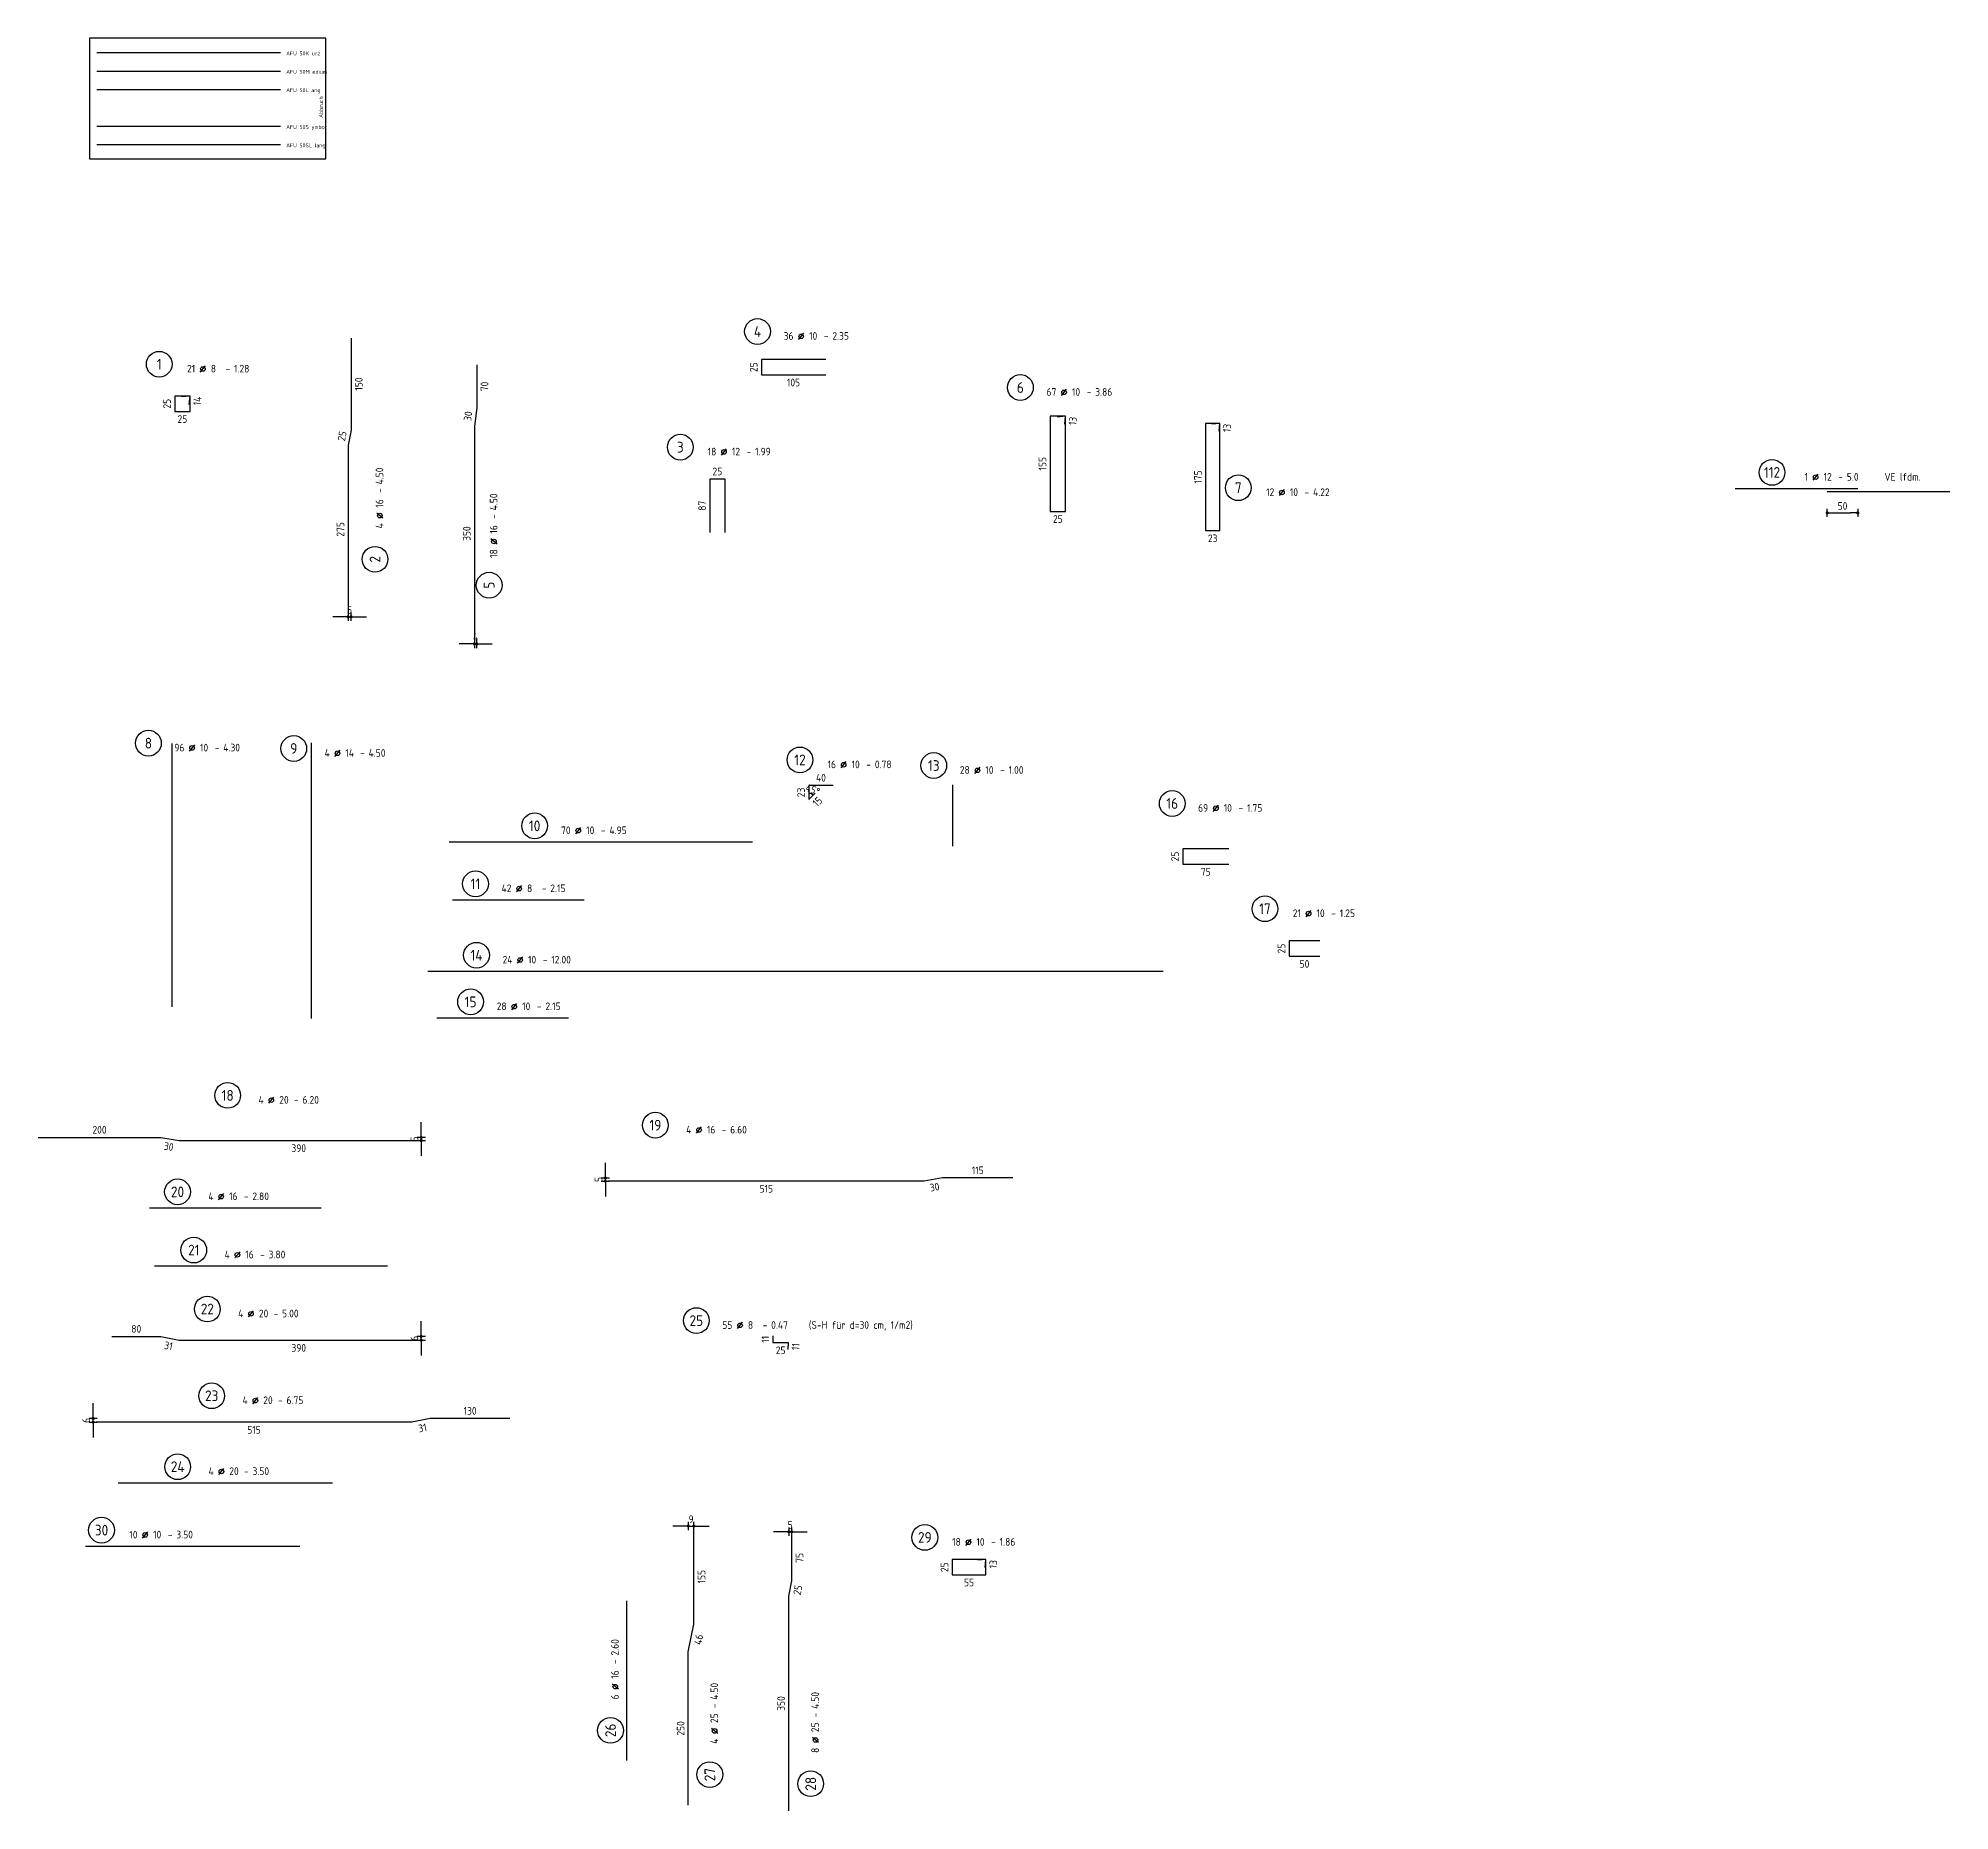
# Model space of a CAD drawing. Extents: x 44 to 147, y 26 to 78.
# Drawn here: x 116.16 to 147.34, y 39.34 to 68.25 of the extents above; entities that cross this region are included whole.
import ezdxf
from ezdxf.enums import TextEntityAlignment as Align

# ---------------------------------------------------------------- set-up
doc = ezdxf.new("R2010")
doc.units = 0
doc.header["$LTSCALE"] = 0.5
doc.linetypes.add('AUSGEZOGEN', pattern=[1000.01, 1000, 0.01])
for name, color, linetype in [('AFU', 7, 'Continuous'), ('MASSE', 7, 'Continuous'), ('RND', 7, 'Continuous')]:
    doc.layers.add(name, color=color, linetype=linetype)
doc.styles.add('txt', font='isocp.shx')
doc.linetypes.add('ABBRUCH', pattern='A,0.15,-0.15,["x",Standard,S=0.07,R=0,X=-0.1,Y=-0.0238],-0.005', length=0.305)
doc.linetypes.add('AFU_50K', pattern='A,0.15,["/",Standard,S=0.2,R=0,X=-0.01,Y=-0.1],0.07,["/",Standard,S=0.2,R=0,X=-0.01,Y=-0.1],0.15', length=0.37)
doc.linetypes.add('AFU_50L', pattern='A,0.75,["/",Standard,S=0.2,R=0,X=-0.01,Y=-0.1],0.07,["/",Standard,S=0.2,R=0,X=-0.01,Y=-0.1],0.75', length=1.57)
doc.linetypes.add('AFU_50M', pattern='A,0.45,["/",Standard,S=0.2,R=0,X=-0.01,Y=-0.1],0.07,["/",Standard,S=0.2,R=0,X=-0.01,Y=-0.1],0.45', length=0.97)
doc.linetypes.add('AFU_50S', pattern='A,0,-0.15,["/",Standard,S=0.2,R=0,X=-0.01,Y=-0.1],0,-0.07,["/",Standard,S=0.2,R=0,X=-0.01,Y=-0.1],-0.15', length=0.37)
doc.linetypes.add('AFU_50SL', pattern='A,0,-0.75,["/",Standard,S=0.2,R=0,X=-0.01,Y=-0.1],0,-0.07,["/",Standard,S=0.2,R=0,X=-0.01,Y=-0.1],-0.75', length=1.57)
doc.dimstyles.new('DOT_I', dxfattribs={"dimscale": 0.5, "dimtxt": 0.25, "dimasz": 0.25, "dimexe": 0.1, "dimexo": 0.3, "dimgap": 0.1, "dimtad": 1, "dimdec": 3, "dimzin": 3, "dimtxsty": 'txt', "dimblk": 'DOT', "dimblk1": 'DOT', "dimblk2": 'DOT', "dimsah": 1, "dimcen": 0.1, "dimse1": 1, "dimse2": 1, "dimazin": 0, "dimtfac": 1, "dimtdec": 4, "dimtix": 1, "dimtmove": 2, "dimatfit": 3, "dimfxl": 0, "dimtvp": 1, "dimtolj": 1, "dimtzin": 0, "dimarcsym": 0})

# ---------------------------------------------------------------- blocks, each defined once
blk = doc.blocks.new('RND_AUSZ')
at = {"layer": 'RND', "color": 7, "linetype": 'Continuous'}
blk.add_line((1.341, 0.262), (1.509, 0.466), dxfattribs=at)
at = {"layer": 'RND', "color": 1, "linetype": 'Continuous'}
blk.add_circle((0, 0.52), 0.42, dxfattribs=at)
at = {"layer": 'RND', "color": 7, "linetype": 'Continuous'}
blk.add_circle((1.425, 0.364), 0.075, dxfattribs=at)
at = {"layer": 'RND', "color": 7, "linetype": 'Continuous', "style": 'txt'}
blk.add_text('-', height=0.25, dxfattribs=at).set_placement((2.163, 0.25))
at = {"layer": 'RND', "color": 1, "linetype": 'Continuous', "style": 'txt'}
blk.add_attdef('POS', text='', height=0.35, dxfattribs=at).set_placement((0, 0.52), align=Align.MIDDLE)
at = {"layer": 'RND', "color": 7, "linetype": 'Continuous', "style": 'txt'}
for tag, p in [('WIEOFT', (-0.536, 0.25)), ('STK', (1.174, 0.25))]:
    blk.add_attdef(tag, text='', height=0.25, dxfattribs=at).set_placement(p, align=Align.RIGHT)
for tag, p in [('DS', (1.683, 0.25)), ('LANG', (2.441, 0.25)), ('TEXT', (3.669, 0.25))]:
    blk.add_attdef(tag, p, '', height=0.25, dxfattribs=at)
blk = doc.blocks.new('*D19')
at = {"layer": 'DEFPOINTS', "color": 0, "linetype": 'AUSGEZOGEN', "transparency": 16777216}
for p in [(128.726, 55.948), (128.726, 55.833), (128.776, 55.919), (128.779, 55.886)]:
    blk.add_point(p, dxfattribs=at)
at = {"layer": 'RND', "color": 0, "linetype": 'AUSGEZOGEN', "lineweight": -2, "transparency": 16777216}
blk.add_arc((128.726, 55.833), 0.1, 45, 90, dxfattribs=at)
at = {"layer": 'RND', "color": 0, "linetype": 'AUSGEZOGEN', "transparency": 16777216, "insert": (128.793, 55.994), "char_height": 0.125, "attachment_point": 5, "rotation": 337.5, "style": 'txt'}
blk.add_mtext('\\A1;45°', dxfattribs=at)
blk = doc.blocks.new('DOT')
at = {"layer": 'MASSE', "color": 7, "linetype": 'Continuous'}
for p, q in [((0, 0), (-1, 0)), ((0, 0.54), (0, -0.54))]:
    blk.add_line(p, q, dxfattribs=at)
at = {"layer": 'MASSE', "color": 7, "linetype": 'Continuous', "const_width": 0.2}
blk.add_lwpolyline([(-0.1, 0, 1), (0.1, 0, 1)], format="xyb", close=True, dxfattribs=at)
blk = doc.blocks.new('*D20')
at = {"layer": 'DEFPOINTS', "color": 0, "linetype": 'AUSGEZOGEN', "transparency": 16777216}
for p in [(122.405, 47.074), (122.405, 47.074), (122.405, 47.014)]:
    blk.add_point(p, dxfattribs=at)
at = {"layer": 'RND', "color": 0, "linetype": 'AUSGEZOGEN', "lineweight": -2, "transparency": 16777216}
for p, q in [((122.405, 47.199), (122.405, 47.324)), ((122.405, 47.014), (122.405, 47.074)), ((122.405, 46.889), (122.405, 46.764))]:
    blk.add_line(p, q, dxfattribs=at)
at = {"layer": 'RND', "color": 0, "linetype": 'AUSGEZOGEN', "lineweight": -2, "transparency": 16777216, "xscale": 0.125, "yscale": 0.125, "zscale": 0.125}
for p, rotation in [((122.405, 47.074), 270), ((122.405, 47.014), 90)]:
    blk.add_blockref('DOT', p, dxfattribs=dict(at, rotation=rotation))
at = {"layer": 'RND', "color": 0, "linetype": 'AUSGEZOGEN', "transparency": 16777216, "insert": (122.293, 47.044), "char_height": 0.125, "attachment_point": 5, "rotation": 90, "style": 'txt'}
blk.add_mtext('\\A1;6', dxfattribs=at)
blk = doc.blocks.new('*D33')
at = {"layer": 'DEFPOINTS', "color": 0, "linetype": 'AUSGEZOGEN', "transparency": 16777216}
for p in [(145.344, 60.858), (145.844, 60.858), (145.844, 60.508)]:
    blk.add_point(p, dxfattribs=at)
at = {"layer": 'RND', "color": 0, "linetype": 'AUSGEZOGEN', "lineweight": -2, "transparency": 16777216}
blk.add_line((145.469, 60.508), (145.719, 60.508), dxfattribs=at)
at = {"layer": 'RND', "color": 0, "linetype": 'AUSGEZOGEN', "lineweight": -2, "transparency": 16777216, "xscale": 0.125, "yscale": 0.125, "zscale": 0.125, "rotation": 180}
blk.add_blockref('DOT', (145.344, 60.508), dxfattribs=at)
at = {"layer": 'RND', "color": 0, "linetype": 'AUSGEZOGEN', "lineweight": -2, "transparency": 16777216, "xscale": 0.125, "yscale": 0.125, "zscale": 0.125}
blk.add_blockref('DOT', (145.844, 60.508), dxfattribs=at)
at = {"layer": 'RND', "color": 0, "linetype": 'AUSGEZOGEN', "transparency": 16777216, "insert": (145.594, 60.62), "char_height": 0.125, "attachment_point": 5, "style": 'txt'}
blk.add_mtext('\\A1;50', dxfattribs=at)
blk = doc.blocks.new('*D36')
at = {"layer": 'DEFPOINTS', "color": 0, "linetype": 'AUSGEZOGEN', "transparency": 16777216}
for p in [(122.405, 50.32), (122.405, 50.32), (122.405, 50.27)]:
    blk.add_point(p, dxfattribs=at)
at = {"layer": 'RND', "color": 0, "linetype": 'AUSGEZOGEN', "lineweight": -2, "transparency": 16777216}
for p, q in [((122.405, 50.445), (122.405, 50.57)), ((122.405, 50.27), (122.405, 50.32)), ((122.405, 50.145), (122.405, 50.02))]:
    blk.add_line(p, q, dxfattribs=at)
at = {"layer": 'RND', "color": 0, "linetype": 'AUSGEZOGEN', "lineweight": -2, "transparency": 16777216, "xscale": 0.125, "yscale": 0.125, "zscale": 0.125}
for p, rotation in [((122.405, 50.32), 270), ((122.405, 50.27), 90)]:
    blk.add_blockref('DOT', p, dxfattribs=dict(at, rotation=rotation))
at = {"layer": 'RND', "color": 0, "linetype": 'AUSGEZOGEN', "transparency": 16777216, "insert": (122.293, 50.295), "char_height": 0.125, "attachment_point": 5, "rotation": 90, "style": 'txt'}
blk.add_mtext('\\A1;5', dxfattribs=at)
blk = doc.blocks.new('*D38')
at = {"layer": 'DEFPOINTS', "color": 0, "linetype": 'AUSGEZOGEN', "transparency": 16777216}
for p in [(121.211, 58.813), (121.26, 58.813), (121.26, 58.813)]:
    blk.add_point(p, dxfattribs=at)
at = {"layer": 'RND', "color": 0, "linetype": 'AUSGEZOGEN', "lineweight": -2, "transparency": 16777216}
for p, q in [((121.086, 58.813), (120.961, 58.813)), ((121.211, 58.813), (121.26, 58.813)), ((121.385, 58.813), (121.51, 58.813))]:
    blk.add_line(p, q, dxfattribs=at)
at = {"layer": 'RND', "color": 0, "linetype": 'AUSGEZOGEN', "lineweight": -2, "transparency": 16777216, "xscale": 0.125, "yscale": 0.125, "zscale": 0.125}
blk.add_blockref('DOT', (121.211, 58.813), dxfattribs=at)
at = {"layer": 'RND', "color": 0, "linetype": 'AUSGEZOGEN', "lineweight": -2, "transparency": 16777216, "xscale": 0.125, "yscale": 0.125, "zscale": 0.125, "rotation": 180}
blk.add_blockref('DOT', (121.26, 58.813), dxfattribs=at)
at = {"layer": 'RND', "color": 0, "linetype": 'AUSGEZOGEN', "transparency": 16777216, "insert": (121.236, 58.926), "char_height": 0.125, "attachment_point": 5, "style": 'txt'}
blk.add_mtext('\\A1;5', dxfattribs=at)
blk = doc.blocks.new('*D49')
at = {"layer": 'DEFPOINTS', "color": 0, "linetype": 'AUSGEZOGEN', "transparency": 16777216}
for p in [(123.271, 58.37), (123.311, 58.37), (123.311, 58.37)]:
    blk.add_point(p, dxfattribs=at)
at = {"layer": 'RND', "color": 0, "linetype": 'AUSGEZOGEN', "lineweight": -2, "transparency": 16777216}
for p, q in [((123.146, 58.37), (123.021, 58.37)), ((123.271, 58.37), (123.311, 58.37)), ((123.436, 58.37), (123.561, 58.37))]:
    blk.add_line(p, q, dxfattribs=at)
at = {"layer": 'RND', "color": 0, "linetype": 'AUSGEZOGEN', "lineweight": -2, "transparency": 16777216, "xscale": 0.125, "yscale": 0.125, "zscale": 0.125}
blk.add_blockref('DOT', (123.271, 58.37), dxfattribs=at)
at = {"layer": 'RND', "color": 0, "linetype": 'AUSGEZOGEN', "lineweight": -2, "transparency": 16777216, "xscale": 0.125, "yscale": 0.125, "zscale": 0.125, "rotation": 180}
blk.add_blockref('DOT', (123.311, 58.37), dxfattribs=at)
at = {"layer": 'RND', "color": 0, "linetype": 'AUSGEZOGEN', "transparency": 16777216, "insert": (123.291, 58.482), "char_height": 0.125, "attachment_point": 5, "style": 'txt'}
blk.add_mtext('\\A1;4', dxfattribs=at)
blk = doc.blocks.new('*D77')
at = {"layer": 'DEFPOINTS', "color": 0, "linetype": 'AUSGEZOGEN', "transparency": 16777216}
for p in [(128.401, 43.889), (128.451, 43.889), (128.451, 43.889)]:
    blk.add_point(p, dxfattribs=at)
at = {"layer": 'RND', "color": 0, "linetype": 'AUSGEZOGEN', "lineweight": -2, "transparency": 16777216}
for p, q in [((128.276, 43.889), (128.151, 43.889)), ((128.401, 43.889), (128.451, 43.889)), ((128.576, 43.889), (128.701, 43.889))]:
    blk.add_line(p, q, dxfattribs=at)
at = {"layer": 'RND', "color": 0, "linetype": 'AUSGEZOGEN', "lineweight": -2, "transparency": 16777216, "xscale": 0.125, "yscale": 0.125, "zscale": 0.125}
blk.add_blockref('DOT', (128.401, 43.889), dxfattribs=at)
at = {"layer": 'RND', "color": 0, "linetype": 'AUSGEZOGEN', "lineweight": -2, "transparency": 16777216, "xscale": 0.125, "yscale": 0.125, "zscale": 0.125, "rotation": 180}
blk.add_blockref('DOT', (128.451, 43.889), dxfattribs=at)
at = {"layer": 'RND', "color": 0, "linetype": 'AUSGEZOGEN', "transparency": 16777216, "insert": (128.426, 44.001), "char_height": 0.125, "attachment_point": 5, "style": 'txt'}
blk.add_mtext('\\A1;5', dxfattribs=at)
blk = doc.blocks.new('*D78')
at = {"layer": 'DEFPOINTS', "color": 0, "linetype": 'AUSGEZOGEN', "transparency": 16777216}
for p in [(126.762, 43.982), (126.852, 43.982), (126.852, 43.982)]:
    blk.add_point(p, dxfattribs=at)
at = {"layer": 'RND', "color": 0, "linetype": 'AUSGEZOGEN', "lineweight": -2, "transparency": 16777216}
for p, q in [((126.637, 43.982), (126.512, 43.982)), ((126.762, 43.982), (126.852, 43.982)), ((126.977, 43.982), (127.102, 43.982))]:
    blk.add_line(p, q, dxfattribs=at)
at = {"layer": 'RND', "color": 0, "linetype": 'AUSGEZOGEN', "lineweight": -2, "transparency": 16777216, "xscale": 0.125, "yscale": 0.125, "zscale": 0.125}
blk.add_blockref('DOT', (126.762, 43.982), dxfattribs=at)
at = {"layer": 'RND', "color": 0, "linetype": 'AUSGEZOGEN', "lineweight": -2, "transparency": 16777216, "xscale": 0.125, "yscale": 0.125, "zscale": 0.125, "rotation": 180}
blk.add_blockref('DOT', (126.852, 43.982), dxfattribs=at)
at = {"layer": 'RND', "color": 0, "linetype": 'AUSGEZOGEN', "transparency": 16777216, "insert": (126.807, 44.094), "char_height": 0.125, "attachment_point": 5, "style": 'txt'}
blk.add_mtext('\\A1;9', dxfattribs=at)
blk = doc.blocks.new('*D86')
at = {"layer": 'DEFPOINTS', "color": 0, "linetype": 'AUSGEZOGEN', "transparency": 16777216}
for p in [(117.052, 45.736), (117.052, 45.736), (117.052, 45.676)]:
    blk.add_point(p, dxfattribs=at)
at = {"layer": 'RND', "color": 0, "linetype": 'AUSGEZOGEN', "lineweight": -2, "transparency": 16777216}
for p, q in [((117.052, 45.861), (117.052, 45.986)), ((117.052, 45.676), (117.052, 45.736)), ((117.052, 45.551), (117.052, 45.426))]:
    blk.add_line(p, q, dxfattribs=at)
at = {"layer": 'RND', "color": 0, "linetype": 'AUSGEZOGEN', "lineweight": -2, "transparency": 16777216, "xscale": 0.125, "yscale": 0.125, "zscale": 0.125}
for p, rotation in [((117.052, 45.736), 270), ((117.052, 45.676), 90)]:
    blk.add_blockref('DOT', p, dxfattribs=dict(at, rotation=rotation))
at = {"layer": 'RND', "color": 0, "linetype": 'AUSGEZOGEN', "transparency": 16777216, "insert": (116.939, 45.706), "char_height": 0.125, "attachment_point": 5, "rotation": 90, "style": 'txt'}
blk.add_mtext('\\A1;6', dxfattribs=at)
blk = doc.blocks.new('*D87')
at = {"layer": 'DEFPOINTS', "color": 0, "linetype": 'AUSGEZOGEN', "transparency": 16777216}
for p in [(117.052, 45.736), (117.052, 45.736), (117.052, 45.676)]:
    blk.add_point(p, dxfattribs=at)
at = {"layer": 'RND', "color": 0, "linetype": 'AUSGEZOGEN', "lineweight": -2, "transparency": 16777216}
for p, q in [((117.052, 45.861), (117.052, 45.986)), ((117.052, 45.676), (117.052, 45.736)), ((117.052, 45.551), (117.052, 45.426))]:
    blk.add_line(p, q, dxfattribs=at)
at = {"layer": 'RND', "color": 0, "linetype": 'AUSGEZOGEN', "lineweight": -2, "transparency": 16777216, "xscale": 0.125, "yscale": 0.125, "zscale": 0.125}
for p, rotation in [((117.052, 45.736), 270), ((117.052, 45.676), 90)]:
    blk.add_blockref('DOT', p, dxfattribs=dict(at, rotation=rotation))
at = {"layer": 'RND', "color": 0, "linetype": 'AUSGEZOGEN', "transparency": 16777216, "insert": (116.939, 45.706), "char_height": 0.125, "attachment_point": 5, "rotation": 90, "style": 'txt'}
blk.add_mtext('\\A1;6', dxfattribs=at)
blk = doc.blocks.new('*D88')
at = {"layer": 'DEFPOINTS', "color": 0, "linetype": 'AUSGEZOGEN', "transparency": 16777216}
for p in [(125.409, 49.659), (125.409, 49.659), (125.409, 49.609)]:
    blk.add_point(p, dxfattribs=at)
at = {"layer": 'RND', "color": 0, "linetype": 'AUSGEZOGEN', "lineweight": -2, "transparency": 16777216}
for p, q in [((125.409, 49.784), (125.409, 49.909)), ((125.409, 49.609), (125.409, 49.659)), ((125.409, 49.484), (125.409, 49.359))]:
    blk.add_line(p, q, dxfattribs=at)
at = {"layer": 'RND', "color": 0, "linetype": 'AUSGEZOGEN', "lineweight": -2, "transparency": 16777216, "xscale": 0.125, "yscale": 0.125, "zscale": 0.125}
for p, rotation in [((125.409, 49.659), 270), ((125.409, 49.609), 90)]:
    blk.add_blockref('DOT', p, dxfattribs=dict(at, rotation=rotation))
at = {"layer": 'RND', "color": 0, "linetype": 'AUSGEZOGEN', "transparency": 16777216, "insert": (125.297, 49.634), "char_height": 0.125, "attachment_point": 5, "rotation": 90, "style": 'txt'}
blk.add_mtext('\\A1;5', dxfattribs=at)
blk = doc.blocks.new('*D89')
at = {"layer": 'DEFPOINTS', "color": 0, "linetype": 'AUSGEZOGEN', "transparency": 16777216}
for p in [(125.409, 49.659), (125.409, 49.659), (125.409, 49.609)]:
    blk.add_point(p, dxfattribs=at)
at = {"layer": 'RND', "color": 0, "linetype": 'AUSGEZOGEN', "lineweight": -2, "transparency": 16777216}
for p, q in [((125.409, 49.784), (125.409, 49.909)), ((125.409, 49.609), (125.409, 49.659)), ((125.409, 49.484), (125.409, 49.359))]:
    blk.add_line(p, q, dxfattribs=at)
at = {"layer": 'RND', "color": 0, "linetype": 'AUSGEZOGEN', "lineweight": -2, "transparency": 16777216, "xscale": 0.125, "yscale": 0.125, "zscale": 0.125}
for p, rotation in [((125.409, 49.659), 270), ((125.409, 49.609), 90)]:
    blk.add_blockref('DOT', p, dxfattribs=dict(at, rotation=rotation))
at = {"layer": 'RND', "color": 0, "linetype": 'AUSGEZOGEN', "transparency": 16777216, "insert": (125.297, 49.634), "char_height": 0.125, "attachment_point": 5, "rotation": 90, "style": 'txt'}
blk.add_mtext('\\A1;5', dxfattribs=at)
blk = doc.blocks.new('*D90')
at = {"layer": 'DEFPOINTS', "color": 0, "linetype": 'AUSGEZOGEN', "transparency": 16777216}
for p in [(125.409, 49.659), (125.409, 49.659), (125.409, 49.609)]:
    blk.add_point(p, dxfattribs=at)
at = {"layer": 'RND', "color": 0, "linetype": 'AUSGEZOGEN', "lineweight": -2, "transparency": 16777216}
for p, q in [((125.409, 49.784), (125.409, 49.909)), ((125.409, 49.609), (125.409, 49.659)), ((125.409, 49.484), (125.409, 49.359))]:
    blk.add_line(p, q, dxfattribs=at)
at = {"layer": 'RND', "color": 0, "linetype": 'AUSGEZOGEN', "lineweight": -2, "transparency": 16777216, "xscale": 0.125, "yscale": 0.125, "zscale": 0.125}
for p, rotation in [((125.409, 49.659), 270), ((125.409, 49.609), 90)]:
    blk.add_blockref('DOT', p, dxfattribs=dict(at, rotation=rotation))
at = {"layer": 'RND', "color": 0, "linetype": 'AUSGEZOGEN', "transparency": 16777216, "insert": (125.297, 49.634), "char_height": 0.125, "attachment_point": 5, "rotation": 90, "style": 'txt'}
blk.add_mtext('\\A1;5', dxfattribs=at)

msp = doc.modelspace()

# ---------------------------------------------------------------- linework, layer by layer
at = {"layer": 'AFU', "color": 8, "linetype": 'AFU_50K'}
msp.add_line((120.1102, 68.0085), (117.1102, 68.0085), dxfattribs=at)
at = {"layer": 'AFU', "color": 8, "linetype": 'AFU_50M'}
msp.add_line((120.1102, 67.7085), (117.1102, 67.7085), dxfattribs=at)
at = {"layer": 'AFU', "color": 8, "linetype": 'AFU_50L'}
msp.add_line((120.1102, 67.4085), (117.1102, 67.4085), dxfattribs=at)
at = {"layer": 'AFU', "color": 8, "linetype": 'AFU_50S'}
msp.add_line((120.1102, 66.8085), (117.1102, 66.8085), dxfattribs=at)
at = {"layer": 'AFU', "color": 8, "linetype": 'AFU_50SL'}
msp.add_line((120.1102, 66.5085), (117.1102, 66.5085), dxfattribs=at)
at = {"layer": 'AFU', "color": 8, "linetype": 'ABBRUCH'}
msp.add_lwpolyline([(116.9916, 66.2823), (120.8462, 66.2823), (120.8462, 68.2491), (116.9916, 68.2491)], close=True, dxfattribs=at)
at = {"layer": 'RND', "color": 1, "linetype": 'AUSGEZOGEN'}
for points in [[(121.2602, 63.3592), (121.2602, 61.8592), (121.2109, 61.6133), (121.2109, 58.8633)], [(129.0038, 63.0089), (127.9538, 63.0089), (127.9538, 62.7589), (129.0038, 62.7589)], [(123.3114, 62.9197), (123.3114, 62.2197), (123.2714, 61.9197), (123.2714, 58.4197)], [(118.62, 62.274), (118.6322, 62.4135), (118.3822, 62.4135), (118.3822, 62.1635), (118.6322, 62.1635), (118.6322, 62.4135), (118.4927, 62.4013)], [(132.9045, 61.953), (132.9158, 62.0825), (132.6658, 62.0825), (132.6658, 60.5325), (132.9158, 60.5325), (132.9158, 62.0825), (132.7863, 62.0712)], [(135.4211, 61.8382), (135.4324, 61.9678), (135.2024, 61.9678), (135.2024, 60.2178), (135.4324, 60.2178), (135.4324, 61.9678), (135.3029, 61.9564)], [(127.361, 60.189), (127.361, 61.059), (127.111, 61.059), (127.111, 60.189)], [(143.8436, 60.9075), (145.8436, 60.9075)], [(145.3436, 60.8575), (147.3436, 60.8575)], [(118.3409, 52.4484), (118.3409, 56.7484)], [(120.6157, 52.2584), (120.6157, 56.7584)], [(129.1263, 56.0626), (128.7263, 56.0626), (128.7263, 55.8326), (128.8323, 55.9386)], [(131.079, 55.0715), (131.079, 56.0715)], [(122.8582, 55.1432), (127.8082, 55.1432)], [(135.5788, 55.0278), (134.8288, 55.0278), (134.8288, 54.7778), (135.5788, 54.7778)], [(122.9141, 54.197), (125.0641, 54.197)], [(137.0656, 53.5262), (136.5656, 53.5262), (136.5656, 53.2762), (137.0656, 53.2762)], [(122.5107, 53.0331), (134.5107, 53.0331)], [(122.659, 52.2723), (124.809, 52.2723)], [(116.1554, 50.3204), (118.1554, 50.3204), (118.4554, 50.2704), (122.3554, 50.2704)], [(132.0593, 49.6594), (130.9093, 49.6594), (130.6093, 49.6094), (125.4593, 49.6094)], [(117.9697, 49.1733), (120.7697, 49.1733)], [(118.0543, 48.2241), (121.8543, 48.2241)], [(117.3554, 47.0744), (118.1554, 47.0744), (118.4554, 47.0144), (122.3554, 47.0144)], [(128.1435, 47.0838), (128.1435, 46.9738), (128.3935, 46.9738), (128.3839, 46.8642)], [(123.8519, 45.736), (122.5519, 45.736), (122.2519, 45.676), (117.1019, 45.676)], [(117.4593, 44.6901), (120.9593, 44.6901)], [(126.7618, 39.4318), (126.7618, 41.9318), (126.8518, 42.3818), (126.8518, 43.9318)], [(128.4006, 39.3389), (128.4006, 42.8389), (128.4506, 43.0889), (128.4506, 43.8389)], [(116.9252, 43.6557), (120.4252, 43.6557)], [(131.6056, 43.3071), (131.6169, 43.4366), (131.0669, 43.4366), (131.0669, 43.1866), (131.6169, 43.1866), (131.6169, 43.4366), (131.4874, 43.4253)], [(125.7527, 42.7602), (125.7527, 40.1602)]]:
    msp.add_lwpolyline(points, dxfattribs=at)

# ---------------------------------------------------------------- block references
at = {"layer": 'RND', "color": 7, "linetype": 'AUSGEZOGEN', "xscale": 0.5, "yscale": 0.5, "zscale": 0.5}
for p, values in [((127.8913, 63.2055), {'POS': '4', 'STK': '36', 'DS': '10', 'LANG': '2.35'}), ((118.1294, 62.6725), {'POS': '1', 'STK': '21', 'DS': '8', 'LANG': '1.28'}), ((132.1802, 62.2922), {'POS': '6', 'STK': '67', 'DS': '10', 'LANG': '3.86'}), ((126.6318, 61.3196), {'POS': '3', 'STK': '18', 'DS': '12', 'LANG': '1.99'}), ((144.4436, 60.9075), {'POS': '112', 'STK': '1', 'DS': '12', 'LANG': '5.0', 'TEXT': 'VE lfdm.'}), ((135.7351, 60.6575), {'POS': '7', 'STK': '12', 'DS': '10', 'LANG': '4.22'}), ((134.6573, 55.5077), {'POS': '16', 'STK': '69', 'DS': '10', 'LANG': '1.75'}), ((136.1702, 53.7905), {'POS': '17', 'STK': '21', 'DS': '10', 'LANG': '1.25'}), ((123.2098, 52.2723), {'POS': '15', 'STK': '28', 'DS': '10', 'LANG': '2.15'}), ((126.2245, 50.2606), {'POS': '19', 'STK': '4', 'DS': '16', 'LANG': '6.60'}), ((118.4283, 49.1733), {'POS': '20', 'STK': '4', 'DS': '16', 'LANG': '2.80'}), ((126.8935, 47.0738), {'POS': '25', 'STK': '55', 'DS': '8', 'LANG': '0.47', 'TEXT': '(S-H für d=30 cm, 1/m2)'}), ((118.9858, 45.8473), {'POS': '23', 'STK': '4', 'DS': '20', 'LANG': '6.75'}), ((118.4311, 44.6901), {'POS': '24', 'STK': '4', 'DS': '20', 'LANG': '3.50'}), ((117.1881, 43.6557), {'POS': '30', 'STK': '10', 'DS': '10', 'LANG': '3.50'}), ((130.621, 43.5368), {'POS': '29', 'STK': '18', 'DS': '10', 'LANG': '1.86'})]:
    msp.add_blockref('RND_AUSZ', p, dxfattribs=at).add_auto_attribs(values)
at = {"layer": 'RND', "color": 102, "linetype": 'AUSGEZOGEN', "xscale": 0.5, "yscale": 0.5, "zscale": 0.5, "rotation": 90}
msp.add_blockref('RND_AUSZ', (121.9104, 59.7508), dxfattribs=at).add_auto_attribs({'POS': '2', 'STK': '4', 'DS': '16', 'LANG': '4.50'})
at = {"layer": 'RND', "color": 1, "linetype": 'AUSGEZOGEN', "xscale": 0.5, "yscale": 0.5, "zscale": 0.5, "rotation": 90}
for p, values in [((123.7729, 59.3281), {'POS': '5', 'STK': '18', 'DS': '16', 'LANG': '4.50'}), ((125.7527, 40.6498), {'POS': '26', 'STK': '6', 'DS': '16', 'LANG': '2.60'}), ((127.3732, 39.9283), {'POS': '27', 'STK': '4', 'DS': '25', 'LANG': '4.50'})]:
    msp.add_blockref('RND_AUSZ', p, dxfattribs=at).add_auto_attribs(values)
at = {"layer": 'RND', "color": 1, "linetype": 'AUSGEZOGEN', "xscale": 0.5, "yscale": 0.5, "zscale": 0.5}
for p, values in [((117.9535, 56.4917), {'POS': '8', 'STK': '96', 'DS': '10', 'LANG': '4.30'}), ((120.325, 56.405), {'POS': '9', 'STK': '4', 'DS': '14', 'LANG': '4.50'}), ((128.5841, 56.218), {'POS': '12', 'STK': '16', 'DS': '10', 'LANG': '0.78'}), ((130.7671, 56.1269), {'POS': '13', 'STK': '28', 'DS': '10', 'LANG': '1.00'}), ((124.2545, 55.1432), {'POS': '10', 'STK': '70', 'DS': '10', 'LANG': '4.95'}), ((123.2894, 54.197), {'POS': '11', 'STK': '42', 'DS': '8', 'LANG': '2.15'}), ((123.3058, 53.0331), {'POS': '14', 'STK': '24', 'DS': '10', 'LANG': '12.00'}), ((119.2465, 50.7468), {'POS': '18', 'STK': '4', 'DS': '20', 'LANG': '6.20'}), ((118.6931, 48.2241), {'POS': '21', 'STK': '4', 'DS': '16', 'LANG': '3.80'}), ((118.9144, 47.2621), {'POS': '22', 'STK': '4', 'DS': '20', 'LANG': '5.00'})]:
    msp.add_blockref('RND_AUSZ', p, dxfattribs=at).add_auto_attribs(values)
at = {"layer": 'RND', "color": 7, "linetype": 'AUSGEZOGEN', "xscale": 0.5, "yscale": 0.5, "zscale": 0.5, "rotation": 90}
msp.add_blockref('RND_AUSZ', (129.019, 39.7799), dxfattribs=at).add_auto_attribs({'POS': '28', 'STK': '8', 'DS': '25', 'LANG': '4.50'})

# ---------------------------------------------------------------- texts
at = {"layer": 'AFU', "color": 8, "linetype": 'AFU_50K', "style": 'txt'}
msp.add_text('AFU 50K urz', height=0.0625, dxfattribs=at).set_placement((120.2014, 67.9708))
at = {"layer": 'AFU', "color": 8, "linetype": 'AFU_50M', "style": 'txt'}
msp.add_text('AFU 50M edium', height=0.0625, dxfattribs=at).set_placement((120.2014, 67.6708))
at = {"layer": 'AFU', "color": 8, "linetype": 'AFU_50L', "style": 'txt'}
msp.add_text('AFU 50L ang', height=0.0625, dxfattribs=at).set_placement((120.2014, 67.3708))
at = {"layer": 'AFU', "color": 8, "linetype": 'ABBRUCH', "style": 'txt'}
msp.add_text('Abbruch', height=0.0625, rotation=90, dxfattribs=at).set_placement((120.8009, 66.9518))
at = {"layer": 'AFU', "color": 8, "linetype": 'AFU_50S', "style": 'txt'}
msp.add_text('AFU 50S ymbol', height=0.0625, dxfattribs=at).set_placement((120.2014, 66.7708))
at = {"layer": 'AFU', "color": 8, "linetype": 'AFU_50SL', "style": 'txt'}
msp.add_text('AFU 50SL lang', height=0.0625, dxfattribs=at).set_placement((120.2014, 66.4708))
at = {"layer": 'RND', "color": 7, "linetype": 'AUSGEZOGEN', "style": 'txt'}
for s, rotation, p in [('150', 90, (121.3852, 62.6092)), ('25', 90, (127.8288, 62.8839)), ('14', 84.99986, (118.7506, 62.3329)), ('70', 90, (123.4364, 62.5697)), ('25', 90, (118.2572, 62.2885)), ('30', 82.40536, (123.1675, 62.0862)), ('13', 84.99986, (133.0347, 62.0069)), ('25', 78.65959, (121.113, 61.7608)), ('13', 84.99986, (135.5513, 61.8921)), ('155', 90, (132.5408, 61.3075)), ('175', 90, (135.0774, 61.0928)), ('87', 90, (126.986, 60.624)), ('275', 90, (121.0859, 60.2383)), ('350', 90, (123.1464, 60.1697)), ('23', 90, (128.6013, 55.9476)), ('15', 45, (128.8677, 55.7972)), ('25', 90, (134.7038, 54.9028)), ('25', 90, (136.4406, 53.4012)), ('30', 350.53768, (118.2849, 50.1721)), ('30', 9.46232, (130.7799, 49.5111)), ('31', 348.69007, (118.2809, 46.9218)), ('11', 90, (128.0185, 47.0288)), ('11', 85, (128.5132, 46.9081)), ('31', 11.30993, (122.4265, 45.5834)), ('75', 90, (128.5756, 43.4639)), ('25', 90, (130.9419, 43.3116)), ('13', 84.99986, (131.7358, 43.361)), ('155', 90, (126.9768, 43.1568)), ('25', 78.69007, (128.5482, 42.9393)), ('46', 78.69007, (126.9294, 42.1322)), ('350', 90, (128.2756, 41.0889)), ('250', 90, (126.6368, 40.6818))]:
    msp.add_text(s, height=0.125, rotation=rotation, dxfattribs=at).set_placement(p, align=Align.MIDDLE)
for s, p in [('105', (128.4788, 62.6339)), ('25', (118.5072, 62.0385)), ('25', (127.236, 61.184)), ('25', (132.7908, 60.4075)), ('23', (135.3174, 60.0928)), ('40', (128.9263, 56.1876)), ('75', (135.2038, 54.6528)), ('50', (136.8156, 53.1512)), ('200', (117.1554, 50.4454)), ('390', (120.4054, 50.1454)), ('115', (131.4843, 49.7844)), ('515', (128.0343, 49.4844)), ('80', (117.7554, 47.1994)), ('390', (120.4054, 46.8894)), ('25', (128.2685, 46.8488)), ('130', (123.2019, 45.861)), ('515', (119.6769, 45.551)), ('55', (131.3419, 43.0616))]:
    msp.add_text(s, height=0.125, dxfattribs=at).set_placement(p, align=Align.MIDDLE)

# ---------------------------------------------------------------- dimensions: what is measured, and where the dimension line sits
at = {"layer": 'RND', "color": 7, "linetype": 'AUSGEZOGEN'}
for base, p1, p2, picture, middle in [((145.8436, 60.5075), (145.3436, 60.8575), (145.8436, 60.8575), '*D33', (145.5936, 60.62)), ((121.2602, 58.8133), (121.2109, 58.8133), (121.2602, 58.8133), '*D38', (121.2355, 58.9258)), ((123.3114, 58.3697), (123.2714, 58.3697), (123.3114, 58.3697), '*D49', (123.2914, 58.4822)), ((126.8518, 43.9818), (126.7618, 43.9818), (126.8518, 43.9818), '*D78', (126.8068, 44.0943)), ((128.4506, 43.8889), (128.4006, 43.8889), (128.4506, 43.8889), '*D77', (128.4256, 44.0014))]:
    dim = msp.add_linear_dim(base=base, p1=p1, p2=p2, dimstyle='DOT_I', override={"dimdec": 0, "dimlfac": 100}, dxfattribs=at)
    dim.commit()
    dim.dimension.update_dxf_attribs({"geometry": picture, "text_midpoint": middle})
dim = msp.add_angular_dim_3p(base=(128.7763, 55.9192), center=(128.7263, 55.8326), p1=(128.7793, 55.8856), p2=(128.7263, 55.9476), dimstyle='DOT_I', override={"dimdec": 2, "dimadec": 0}, dxfattribs=at)
dim.commit()
dim.dimension.update_dxf_attribs({"geometry": '*D19', "text_midpoint": (128.7932, 55.9942), "dimtype": 165})
for base, p1, p2, override, picture, middle in [((122.4054, 50.3204), (122.4054, 50.2704), (122.4054, 50.3204), {"dimdec": 0, "dimlfac": 100}, '*D36', (122.2929, 50.2954)), ((125.4093, 49.6594), (125.4093, 49.6094), (125.4093, 49.6594), {"dimdec": 0, "dimlfac": 100}, '*D88', (125.2968, 49.6344)), ((125.4093, 49.6594), (125.4093, 49.6094), (125.4093, 49.6594), {"dimdec": 0, "dimlfac": 100, "dimrnd": 0.0005}, '*D89', (125.2968, 49.6344)), ((125.4093, 49.6594), (125.4093, 49.6094), (125.4093, 49.6594), {"dimdec": 0, "dimlfac": 100}, '*D90', (125.2968, 49.6344)), ((122.4054, 47.0744), (122.4054, 47.0144), (122.4054, 47.0744), {"dimdec": 0, "dimlfac": 100}, '*D20', (122.2929, 47.0444)), ((117.0519, 45.736), (117.0519, 45.676), (117.0519, 45.736), {"dimdec": 0, "dimlfac": 100, "dimrnd": 0.0005}, '*D86', (116.9394, 45.706)), ((117.0519, 45.736), (117.0519, 45.676), (117.0519, 45.736), {"dimdec": 0, "dimlfac": 100, "dimrnd": 0.0005}, '*D87', (116.9394, 45.706))]:
    dim = msp.add_linear_dim(base=base, p1=p1, p2=p2, angle=90, dimstyle='DOT_I', override=override, dxfattribs=at)
    dim.commit()
    dim.dimension.update_dxf_attribs({"geometry": picture, "text_midpoint": middle})

doc.saveas('drawing.dxf')
